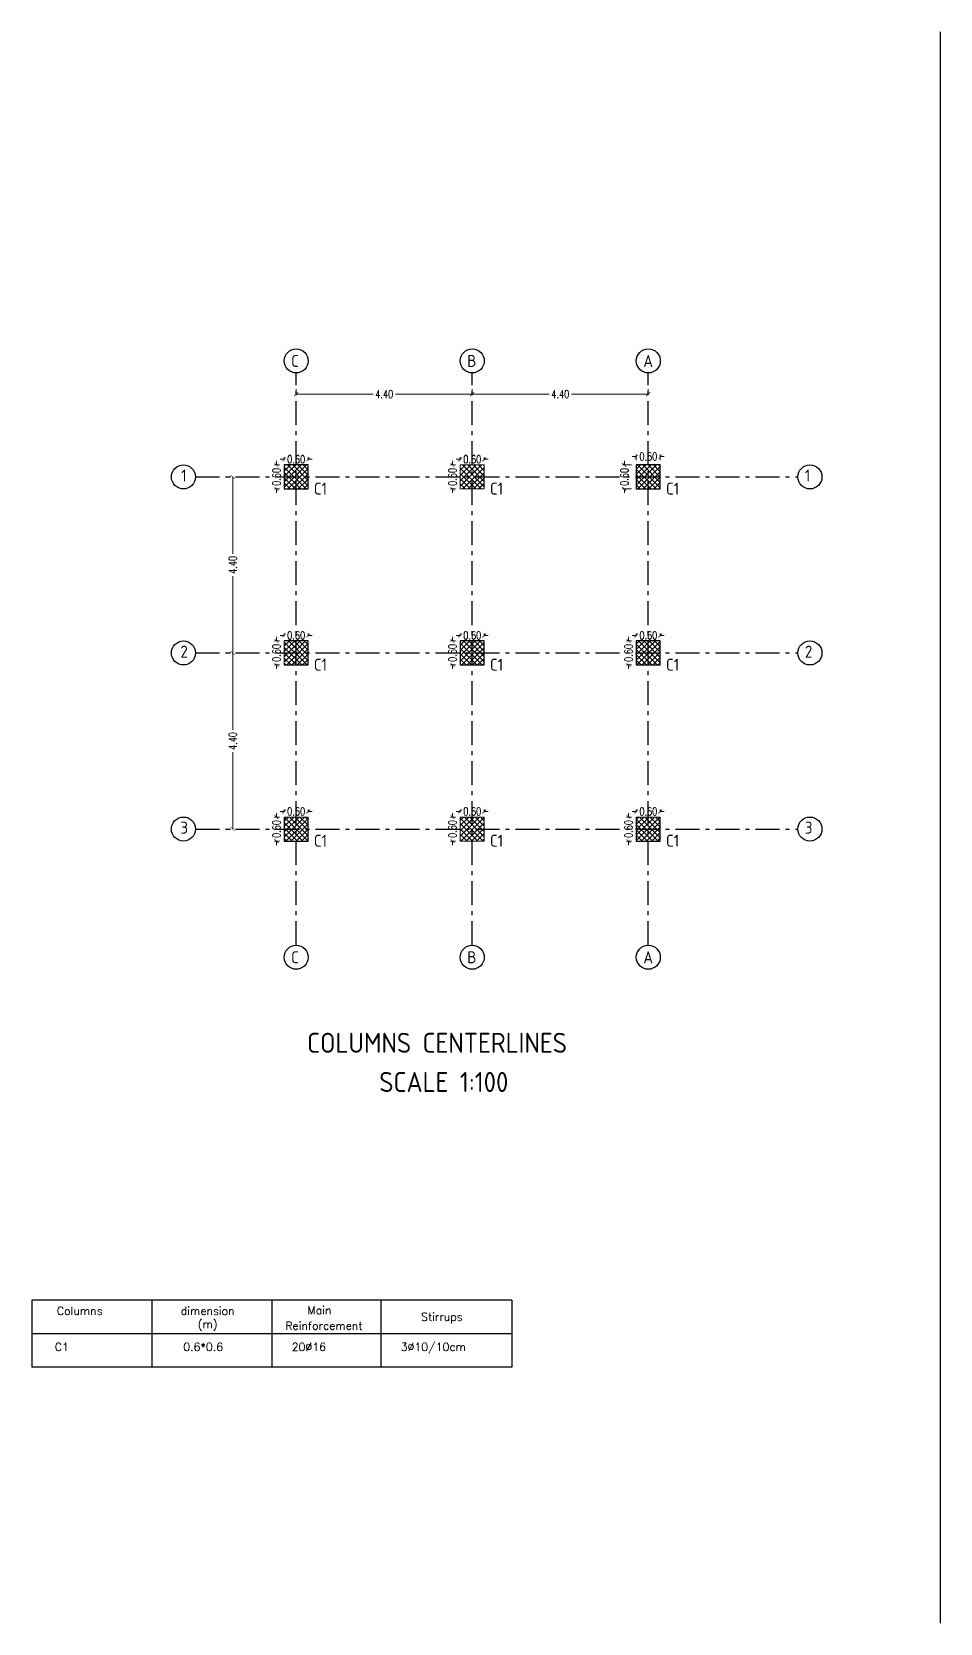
# Model space of a CAD drawing. Extents: x 166525 to 167198, y 178739 to 179747.
# Drawn here: x 166618.16 to 166640.86, y 179510.55 to 179550.32 of the extents above; entities that cross this region are included whole.
import ezdxf

# ---------------------------------------------------------------- set-up
doc = ezdxf.new("R2010")
doc.units = 0
doc.header["$MEASUREMENT"] = 0
doc.linetypes.add('ACAD_ISO10W100', pattern=[18, 12, -3, 0, -3])
doc.linetypes.add('AUSGEZOGEN', pattern=[0])
doc.layers.get('0').update_dxf_attribs({"linetype": 'CONTINUOUS'})
doc.layers.get('DEFPOINTS').update_dxf_attribs({"linetype": 'CONTINUOUS'})
for name, color, linetype in [('axis', 8, 'ACAD_ISO10W100'), ('EBENE0', 7, 'AUSGEZOGEN'), ('HATSH', 252, 'CONTINUOUS'), ('outdim', 42, 'CONTINUOUS'), ('rebar call line', 8, 'CONTINUOUS')]:
    doc.layers.add(name, color=color, linetype=linetype)
doc.layers.add('BEAM', color=6, linetype='CONTINUOUS', lineweight=13)
doc.styles.add('DIM', font='simplex.shx', dxfattribs={"width": 0.75})
doc.styles.add('ISO8', font='iso8')
doc.styles.add('ROMAND10', font='ROMAND.shx', dxfattribs={"height": 0.2})
doc.dimstyles.new('MUTASIM', dxfattribs={"dimscale": 0.9995, "dimtxt": 0.2, "dimasz": 0.1, "dimexe": 0.05, "dimexo": 0.12, "dimgap": 0.05, "dimtad": 0, "dimzin": 0, "dimdsep": 46, "dimtxsty": 'DIM', "dimblk": 'ARCHTICK', "dimcen": 0.09, "dimclrd": 35, "dimclre": 33, "dimclrt": 256, "dimazin": 0, "dimtfac": 1, "dimtofl": 0, "dimtmove": 1, "dimatfit": 3, "dimfxl": 0.18, "dimtolj": 1, "dimtzin": 0, "dimlwd": 13, "dimlwe": 9, "dimarcsym": 0})
pattern_1 = [(45, (160707.42893, 180617.22275), (-0.0662912607, 0.0662912607), []), (135, (160707.42893, 180617.22275), (-0.0662912607, -0.0662912607), [])]

# ---------------------------------------------------------------- blocks, each defined once
blk = doc.blocks.new('_ARCHTICK')
at = {"color": 0, "linetype": 'ByBlock', "const_width": 0.15}
blk.add_lwpolyline([(-0.5, -0.5), (0.5, 0.5)], dxfattribs=at)
blk = doc.blocks.new('*D427')
at = {"layer": 'BEAM', "color": 33, "lineweight": 9, "transparency": 16777216}
for p, q in [((166624.469, 179539.618), (166624.469, 179539.688)), ((166625.069, 179539.618), (166625.069, 179539.688))]:
    blk.add_line(p, q, dxfattribs=at)
at = {"layer": 'BEAM', "color": 35, "lineweight": 13, "transparency": 16777216}
for p, q in [((166624.469, 179539.638), (166624.369, 179539.638)), ((166625.069, 179539.638), (166625.169, 179539.638))]:
    blk.add_line(p, q, dxfattribs=at)
at = {"layer": 'DEFPOINTS', "color": 0, "transparency": 16777216}
for p in [(166624.469, 179539.498), (166625.069, 179539.638), (166625.069, 179539.498)]:
    blk.add_point(p, dxfattribs=at)
at = {"layer": 'BEAM', "color": 35, "lineweight": 13, "transparency": 16777216, "xscale": 0.09995000000000001, "yscale": 0.09995000000000001, "zscale": 0.09995000000000001}
blk.add_blockref('_ARCHTICK', (166624.469, 179539.638), dxfattribs=at)
at = {"layer": 'BEAM', "color": 35, "lineweight": 13, "transparency": 16777216, "xscale": 0.09995000000000001, "yscale": 0.09995000000000001, "zscale": 0.09995000000000001, "rotation": 180}
blk.add_blockref('_ARCHTICK', (166625.069, 179539.638), dxfattribs=at)
at = {"layer": 'BEAM', "transparency": 16777216, "insert": (166624.769, 179539.638), "char_height": 0.1999, "attachment_point": 5, "style": 'DIM'}
blk.add_mtext('\\A1;0.60', dxfattribs=at)
blk = doc.blocks.new('*D428')
at = {"layer": 'BEAM', "color": 33, "lineweight": 9, "transparency": 16777216}
for p, q in [((166624.349, 179539.498), (166624.224, 179539.498)), ((166624.349, 179538.898), (166624.224, 179538.898))]:
    blk.add_line(p, q, dxfattribs=at)
at = {"layer": 'BEAM', "color": 35, "lineweight": 13, "transparency": 16777216}
for p, q in [((166624.274, 179539.498), (166624.274, 179539.598)), ((166624.274, 179538.898), (166624.274, 179538.798))]:
    blk.add_line(p, q, dxfattribs=at)
at = {"layer": 'DEFPOINTS', "color": 0, "transparency": 16777216}
for p in [(166624.274, 179539.498), (166624.469, 179539.498), (166624.469, 179538.898)]:
    blk.add_point(p, dxfattribs=at)
at = {"layer": 'BEAM', "color": 35, "lineweight": 13, "transparency": 16777216, "xscale": 0.09995000000000001, "yscale": 0.09995000000000001, "zscale": 0.09995000000000001}
for p, rotation in [((166624.274, 179539.498), 270), ((166624.274, 179538.898), 90)]:
    blk.add_blockref('_ARCHTICK', p, dxfattribs=dict(at, rotation=rotation))
at = {"layer": 'BEAM', "transparency": 16777216, "insert": (166624.274, 179539.198), "char_height": 0.1999, "attachment_point": 5, "rotation": 90, "style": 'DIM'}
blk.add_mtext('\\A1;0.60', dxfattribs=at)
blk = doc.blocks.new('*D429')
at = {"layer": 'BEAM', "color": 33, "lineweight": 9, "transparency": 16777216}
for p, q in [((166628.869, 179539.618), (166628.869, 179539.688)), ((166629.469, 179539.618), (166629.469, 179539.688))]:
    blk.add_line(p, q, dxfattribs=at)
at = {"layer": 'BEAM', "color": 35, "lineweight": 13, "transparency": 16777216}
for p, q in [((166628.869, 179539.638), (166628.769, 179539.638)), ((166629.469, 179539.638), (166629.569, 179539.638))]:
    blk.add_line(p, q, dxfattribs=at)
at = {"layer": 'DEFPOINTS', "color": 0, "transparency": 16777216}
for p in [(166628.869, 179539.498), (166629.469, 179539.638), (166629.469, 179539.498)]:
    blk.add_point(p, dxfattribs=at)
at = {"layer": 'BEAM', "color": 35, "lineweight": 13, "transparency": 16777216, "xscale": 0.09995000000000001, "yscale": 0.09995000000000001, "zscale": 0.09995000000000001}
blk.add_blockref('_ARCHTICK', (166628.869, 179539.638), dxfattribs=at)
at = {"layer": 'BEAM', "color": 35, "lineweight": 13, "transparency": 16777216, "xscale": 0.09995000000000001, "yscale": 0.09995000000000001, "zscale": 0.09995000000000001, "rotation": 180}
blk.add_blockref('_ARCHTICK', (166629.469, 179539.638), dxfattribs=at)
at = {"layer": 'BEAM', "transparency": 16777216, "insert": (166629.169, 179539.638), "char_height": 0.1999, "attachment_point": 5, "style": 'DIM'}
blk.add_mtext('\\A1;0.60', dxfattribs=at)
blk = doc.blocks.new('*D430')
at = {"layer": 'BEAM', "color": 33, "lineweight": 9, "transparency": 16777216}
for p, q in [((166628.749, 179539.498), (166628.624, 179539.498)), ((166628.749, 179538.898), (166628.624, 179538.898))]:
    blk.add_line(p, q, dxfattribs=at)
at = {"layer": 'BEAM', "color": 35, "lineweight": 13, "transparency": 16777216}
for p, q in [((166628.674, 179539.498), (166628.674, 179539.598)), ((166628.674, 179538.898), (166628.674, 179538.798))]:
    blk.add_line(p, q, dxfattribs=at)
at = {"layer": 'DEFPOINTS', "color": 0, "transparency": 16777216}
for p in [(166628.674, 179539.498), (166628.869, 179539.498), (166628.869, 179538.898)]:
    blk.add_point(p, dxfattribs=at)
at = {"layer": 'BEAM', "color": 35, "lineweight": 13, "transparency": 16777216, "xscale": 0.09995000000000001, "yscale": 0.09995000000000001, "zscale": 0.09995000000000001}
for p, rotation in [((166628.674, 179539.498), 270), ((166628.674, 179538.898), 90)]:
    blk.add_blockref('_ARCHTICK', p, dxfattribs=dict(at, rotation=rotation))
at = {"layer": 'BEAM', "transparency": 16777216, "insert": (166628.674, 179539.198), "char_height": 0.1999, "attachment_point": 5, "rotation": 90, "style": 'DIM'}
blk.add_mtext('\\A1;0.60', dxfattribs=at)
blk = doc.blocks.new('*D431')
at = {"layer": 'BEAM', "color": 33, "lineweight": 9, "transparency": 16777216}
for p, q in [((166633.269, 179535.218), (166633.269, 179535.288)), ((166633.869, 179535.218), (166633.869, 179535.288))]:
    blk.add_line(p, q, dxfattribs=at)
at = {"layer": 'BEAM', "color": 35, "lineweight": 13, "transparency": 16777216}
for p, q in [((166633.269, 179535.238), (166633.169, 179535.238)), ((166633.869, 179535.238), (166633.969, 179535.238))]:
    blk.add_line(p, q, dxfattribs=at)
at = {"layer": 'DEFPOINTS', "color": 0, "transparency": 16777216}
for p in [(166633.269, 179535.098), (166633.869, 179535.238), (166633.869, 179535.098)]:
    blk.add_point(p, dxfattribs=at)
at = {"layer": 'BEAM', "color": 35, "lineweight": 13, "transparency": 16777216, "xscale": 0.09995000000000001, "yscale": 0.09995000000000001, "zscale": 0.09995000000000001}
blk.add_blockref('_ARCHTICK', (166633.269, 179535.238), dxfattribs=at)
at = {"layer": 'BEAM', "color": 35, "lineweight": 13, "transparency": 16777216, "xscale": 0.09995000000000001, "yscale": 0.09995000000000001, "zscale": 0.09995000000000001, "rotation": 180}
blk.add_blockref('_ARCHTICK', (166633.869, 179535.238), dxfattribs=at)
at = {"layer": 'BEAM', "transparency": 16777216, "insert": (166633.569, 179535.238), "char_height": 0.1999, "attachment_point": 5, "style": 'DIM'}
blk.add_mtext('\\A1;0.60', dxfattribs=at)
blk = doc.blocks.new('*D432')
at = {"layer": 'BEAM', "color": 33, "lineweight": 9, "transparency": 16777216}
for p, q in [((166633.149, 179535.098), (166633.024, 179535.098)), ((166633.149, 179534.498), (166633.024, 179534.498))]:
    blk.add_line(p, q, dxfattribs=at)
at = {"layer": 'BEAM', "color": 35, "lineweight": 13, "transparency": 16777216}
for p, q in [((166633.074, 179535.098), (166633.074, 179535.198)), ((166633.074, 179534.498), (166633.074, 179534.398))]:
    blk.add_line(p, q, dxfattribs=at)
at = {"layer": 'DEFPOINTS', "color": 0, "transparency": 16777216}
for p in [(166633.074, 179535.098), (166633.269, 179535.098), (166633.269, 179534.498)]:
    blk.add_point(p, dxfattribs=at)
at = {"layer": 'BEAM', "color": 35, "lineweight": 13, "transparency": 16777216, "xscale": 0.09995000000000001, "yscale": 0.09995000000000001, "zscale": 0.09995000000000001}
for p, rotation in [((166633.074, 179535.098), 270), ((166633.074, 179534.498), 90)]:
    blk.add_blockref('_ARCHTICK', p, dxfattribs=dict(at, rotation=rotation))
at = {"layer": 'BEAM', "transparency": 16777216, "insert": (166633.074, 179534.798), "char_height": 0.1999, "attachment_point": 5, "rotation": 90, "style": 'DIM'}
blk.add_mtext('\\A1;0.60', dxfattribs=at)
blk = doc.blocks.new('*D433')
at = {"layer": 'BEAM', "color": 35, "lineweight": 13, "transparency": 16777216}
for p, q in [((166633.269, 179530.838), (166633.169, 179530.838)), ((166633.869, 179530.838), (166633.969, 179530.838))]:
    blk.add_line(p, q, dxfattribs=at)
at = {"layer": 'BEAM', "color": 33, "lineweight": 9, "transparency": 16777216}
for p, q in [((166633.269, 179530.818), (166633.269, 179530.888)), ((166633.869, 179530.818), (166633.869, 179530.888))]:
    blk.add_line(p, q, dxfattribs=at)
at = {"layer": 'DEFPOINTS', "color": 0, "transparency": 16777216}
for p in [(166633.269, 179530.698), (166633.869, 179530.838), (166633.869, 179530.698)]:
    blk.add_point(p, dxfattribs=at)
at = {"layer": 'BEAM', "color": 35, "lineweight": 13, "transparency": 16777216, "xscale": 0.09995000000000001, "yscale": 0.09995000000000001, "zscale": 0.09995000000000001}
blk.add_blockref('_ARCHTICK', (166633.269, 179530.838), dxfattribs=at)
at = {"layer": 'BEAM', "color": 35, "lineweight": 13, "transparency": 16777216, "xscale": 0.09995000000000001, "yscale": 0.09995000000000001, "zscale": 0.09995000000000001, "rotation": 180}
blk.add_blockref('_ARCHTICK', (166633.869, 179530.838), dxfattribs=at)
at = {"layer": 'BEAM', "transparency": 16777216, "insert": (166633.569, 179530.838), "char_height": 0.1999, "attachment_point": 5, "style": 'DIM'}
blk.add_mtext('\\A1;0.60', dxfattribs=at)
blk = doc.blocks.new('*D434')
at = {"layer": 'BEAM', "color": 33, "lineweight": 9, "transparency": 16777216}
for p, q in [((166633.149, 179530.698), (166633.024, 179530.698)), ((166633.149, 179530.098), (166633.024, 179530.098))]:
    blk.add_line(p, q, dxfattribs=at)
at = {"layer": 'BEAM', "color": 35, "lineweight": 13, "transparency": 16777216}
for p, q in [((166633.074, 179530.698), (166633.074, 179530.798)), ((166633.074, 179530.098), (166633.074, 179529.998))]:
    blk.add_line(p, q, dxfattribs=at)
at = {"layer": 'DEFPOINTS', "color": 0, "transparency": 16777216}
for p in [(166633.074, 179530.698), (166633.269, 179530.698), (166633.269, 179530.098)]:
    blk.add_point(p, dxfattribs=at)
at = {"layer": 'BEAM', "color": 35, "lineweight": 13, "transparency": 16777216, "xscale": 0.09995000000000001, "yscale": 0.09995000000000001, "zscale": 0.09995000000000001}
for p, rotation in [((166633.074, 179530.698), 270), ((166633.074, 179530.098), 90)]:
    blk.add_blockref('_ARCHTICK', p, dxfattribs=dict(at, rotation=rotation))
at = {"layer": 'BEAM', "transparency": 16777216, "insert": (166633.074, 179530.398), "char_height": 0.1999, "attachment_point": 5, "rotation": 90, "style": 'DIM'}
blk.add_mtext('\\A1;0.60', dxfattribs=at)
blk = doc.blocks.new('*D435')
at = {"layer": 'BEAM', "color": 35, "lineweight": 13, "transparency": 16777216}
for p, q in [((166628.869, 179530.838), (166628.769, 179530.838)), ((166629.469, 179530.838), (166629.569, 179530.838))]:
    blk.add_line(p, q, dxfattribs=at)
at = {"layer": 'BEAM', "color": 33, "lineweight": 9, "transparency": 16777216}
for p, q in [((166628.869, 179530.818), (166628.869, 179530.888)), ((166629.469, 179530.818), (166629.469, 179530.888))]:
    blk.add_line(p, q, dxfattribs=at)
at = {"layer": 'DEFPOINTS', "color": 0, "transparency": 16777216}
for p in [(166628.869, 179530.698), (166629.469, 179530.838), (166629.469, 179530.698)]:
    blk.add_point(p, dxfattribs=at)
at = {"layer": 'BEAM', "color": 35, "lineweight": 13, "transparency": 16777216, "xscale": 0.09995000000000001, "yscale": 0.09995000000000001, "zscale": 0.09995000000000001}
blk.add_blockref('_ARCHTICK', (166628.869, 179530.838), dxfattribs=at)
at = {"layer": 'BEAM', "color": 35, "lineweight": 13, "transparency": 16777216, "xscale": 0.09995000000000001, "yscale": 0.09995000000000001, "zscale": 0.09995000000000001, "rotation": 180}
blk.add_blockref('_ARCHTICK', (166629.469, 179530.838), dxfattribs=at)
at = {"layer": 'BEAM', "transparency": 16777216, "insert": (166629.169, 179530.838), "char_height": 0.1999, "attachment_point": 5, "style": 'DIM'}
blk.add_mtext('\\A1;0.60', dxfattribs=at)
blk = doc.blocks.new('*D436')
at = {"layer": 'BEAM', "color": 33, "lineweight": 9, "transparency": 16777216}
for p, q in [((166628.749, 179530.698), (166628.624, 179530.698)), ((166628.749, 179530.098), (166628.624, 179530.098))]:
    blk.add_line(p, q, dxfattribs=at)
at = {"layer": 'BEAM', "color": 35, "lineweight": 13, "transparency": 16777216}
for p, q in [((166628.674, 179530.698), (166628.674, 179530.798)), ((166628.674, 179530.098), (166628.674, 179529.998))]:
    blk.add_line(p, q, dxfattribs=at)
at = {"layer": 'DEFPOINTS', "color": 0, "transparency": 16777216}
for p in [(166628.674, 179530.698), (166628.869, 179530.698), (166628.869, 179530.098)]:
    blk.add_point(p, dxfattribs=at)
at = {"layer": 'BEAM', "color": 35, "lineweight": 13, "transparency": 16777216, "xscale": 0.09995000000000001, "yscale": 0.09995000000000001, "zscale": 0.09995000000000001}
for p, rotation in [((166628.674, 179530.698), 270), ((166628.674, 179530.098), 90)]:
    blk.add_blockref('_ARCHTICK', p, dxfattribs=dict(at, rotation=rotation))
at = {"layer": 'BEAM', "transparency": 16777216, "insert": (166628.674, 179530.398), "char_height": 0.1999, "attachment_point": 5, "rotation": 90, "style": 'DIM'}
blk.add_mtext('\\A1;0.60', dxfattribs=at)
blk = doc.blocks.new('*D437')
at = {"layer": 'BEAM', "color": 35, "lineweight": 13, "transparency": 16777216}
for p, q in [((166624.469, 179530.838), (166624.369, 179530.838)), ((166625.069, 179530.838), (166625.169, 179530.838))]:
    blk.add_line(p, q, dxfattribs=at)
at = {"layer": 'BEAM', "color": 33, "lineweight": 9, "transparency": 16777216}
for p, q in [((166624.469, 179530.818), (166624.469, 179530.888)), ((166625.069, 179530.818), (166625.069, 179530.888))]:
    blk.add_line(p, q, dxfattribs=at)
at = {"layer": 'DEFPOINTS', "color": 0, "transparency": 16777216}
for p in [(166624.469, 179530.698), (166625.069, 179530.838), (166625.069, 179530.698)]:
    blk.add_point(p, dxfattribs=at)
at = {"layer": 'BEAM', "color": 35, "lineweight": 13, "transparency": 16777216, "xscale": 0.09995000000000001, "yscale": 0.09995000000000001, "zscale": 0.09995000000000001}
blk.add_blockref('_ARCHTICK', (166624.469, 179530.838), dxfattribs=at)
at = {"layer": 'BEAM', "color": 35, "lineweight": 13, "transparency": 16777216, "xscale": 0.09995000000000001, "yscale": 0.09995000000000001, "zscale": 0.09995000000000001, "rotation": 180}
blk.add_blockref('_ARCHTICK', (166625.069, 179530.838), dxfattribs=at)
at = {"layer": 'BEAM', "transparency": 16777216, "insert": (166624.769, 179530.838), "char_height": 0.1999, "attachment_point": 5, "style": 'DIM'}
blk.add_mtext('\\A1;0.60', dxfattribs=at)
blk = doc.blocks.new('*D438')
at = {"layer": 'BEAM', "color": 33, "lineweight": 9, "transparency": 16777216}
for p, q in [((166624.349, 179530.698), (166624.224, 179530.698)), ((166624.349, 179530.098), (166624.224, 179530.098))]:
    blk.add_line(p, q, dxfattribs=at)
at = {"layer": 'BEAM', "color": 35, "lineweight": 13, "transparency": 16777216}
for p, q in [((166624.274, 179530.698), (166624.274, 179530.798)), ((166624.274, 179530.098), (166624.274, 179529.998))]:
    blk.add_line(p, q, dxfattribs=at)
at = {"layer": 'DEFPOINTS', "color": 0, "transparency": 16777216}
for p in [(166624.274, 179530.698), (166624.469, 179530.698), (166624.469, 179530.098)]:
    blk.add_point(p, dxfattribs=at)
at = {"layer": 'BEAM', "color": 35, "lineweight": 13, "transparency": 16777216, "xscale": 0.09995000000000001, "yscale": 0.09995000000000001, "zscale": 0.09995000000000001}
for p, rotation in [((166624.274, 179530.698), 270), ((166624.274, 179530.098), 90)]:
    blk.add_blockref('_ARCHTICK', p, dxfattribs=dict(at, rotation=rotation))
at = {"layer": 'BEAM', "transparency": 16777216, "insert": (166624.274, 179530.398), "char_height": 0.1999, "attachment_point": 5, "rotation": 90, "style": 'DIM'}
blk.add_mtext('\\A1;0.60', dxfattribs=at)
blk = doc.blocks.new('*D439')
at = {"layer": 'BEAM', "color": 33, "lineweight": 9, "transparency": 16777216}
for p, q in [((166624.469, 179535.218), (166624.469, 179535.288)), ((166625.069, 179535.218), (166625.069, 179535.288))]:
    blk.add_line(p, q, dxfattribs=at)
at = {"layer": 'BEAM', "color": 35, "lineweight": 13, "transparency": 16777216}
for p, q in [((166624.469, 179535.238), (166624.369, 179535.238)), ((166625.069, 179535.238), (166625.169, 179535.238))]:
    blk.add_line(p, q, dxfattribs=at)
at = {"layer": 'DEFPOINTS', "color": 0, "transparency": 16777216}
for p in [(166624.469, 179535.098), (166625.069, 179535.238), (166625.069, 179535.098)]:
    blk.add_point(p, dxfattribs=at)
at = {"layer": 'BEAM', "color": 35, "lineweight": 13, "transparency": 16777216, "xscale": 0.09995000000000001, "yscale": 0.09995000000000001, "zscale": 0.09995000000000001}
blk.add_blockref('_ARCHTICK', (166624.469, 179535.238), dxfattribs=at)
at = {"layer": 'BEAM', "color": 35, "lineweight": 13, "transparency": 16777216, "xscale": 0.09995000000000001, "yscale": 0.09995000000000001, "zscale": 0.09995000000000001, "rotation": 180}
blk.add_blockref('_ARCHTICK', (166625.069, 179535.238), dxfattribs=at)
at = {"layer": 'BEAM', "transparency": 16777216, "insert": (166624.769, 179535.238), "char_height": 0.1999, "attachment_point": 5, "style": 'DIM'}
blk.add_mtext('\\A1;0.60', dxfattribs=at)
blk = doc.blocks.new('*D440')
at = {"layer": 'BEAM', "color": 33, "lineweight": 9, "transparency": 16777216}
for p, q in [((166624.349, 179535.098), (166624.224, 179535.098)), ((166624.349, 179534.498), (166624.224, 179534.498))]:
    blk.add_line(p, q, dxfattribs=at)
at = {"layer": 'BEAM', "color": 35, "lineweight": 13, "transparency": 16777216}
for p, q in [((166624.274, 179535.098), (166624.274, 179535.198)), ((166624.274, 179534.498), (166624.274, 179534.398))]:
    blk.add_line(p, q, dxfattribs=at)
at = {"layer": 'DEFPOINTS', "color": 0, "transparency": 16777216}
for p in [(166624.274, 179535.098), (166624.469, 179535.098), (166624.469, 179534.498)]:
    blk.add_point(p, dxfattribs=at)
at = {"layer": 'BEAM', "color": 35, "lineweight": 13, "transparency": 16777216, "xscale": 0.09995000000000001, "yscale": 0.09995000000000001, "zscale": 0.09995000000000001}
for p, rotation in [((166624.274, 179535.098), 270), ((166624.274, 179534.498), 90)]:
    blk.add_blockref('_ARCHTICK', p, dxfattribs=dict(at, rotation=rotation))
at = {"layer": 'BEAM', "transparency": 16777216, "insert": (166624.274, 179534.798), "char_height": 0.1999, "attachment_point": 5, "rotation": 90, "style": 'DIM'}
blk.add_mtext('\\A1;0.60', dxfattribs=at)
blk = doc.blocks.new('*D441')
at = {"layer": 'BEAM', "color": 33, "lineweight": 9, "transparency": 16777216}
for p, q in [((166628.869, 179535.218), (166628.869, 179535.288)), ((166629.469, 179535.218), (166629.469, 179535.288))]:
    blk.add_line(p, q, dxfattribs=at)
at = {"layer": 'BEAM', "color": 35, "lineweight": 13, "transparency": 16777216}
for p, q in [((166628.869, 179535.238), (166628.769, 179535.238)), ((166629.469, 179535.238), (166629.569, 179535.238))]:
    blk.add_line(p, q, dxfattribs=at)
at = {"layer": 'DEFPOINTS', "color": 0, "transparency": 16777216}
for p in [(166628.869, 179535.098), (166629.469, 179535.238), (166629.469, 179535.098)]:
    blk.add_point(p, dxfattribs=at)
at = {"layer": 'BEAM', "color": 35, "lineweight": 13, "transparency": 16777216, "xscale": 0.09995000000000001, "yscale": 0.09995000000000001, "zscale": 0.09995000000000001}
blk.add_blockref('_ARCHTICK', (166628.869, 179535.238), dxfattribs=at)
at = {"layer": 'BEAM', "color": 35, "lineweight": 13, "transparency": 16777216, "xscale": 0.09995000000000001, "yscale": 0.09995000000000001, "zscale": 0.09995000000000001, "rotation": 180}
blk.add_blockref('_ARCHTICK', (166629.469, 179535.238), dxfattribs=at)
at = {"layer": 'BEAM', "transparency": 16777216, "insert": (166629.169, 179535.238), "char_height": 0.1999, "attachment_point": 5, "style": 'DIM'}
blk.add_mtext('\\A1;0.60', dxfattribs=at)
blk = doc.blocks.new('*D442')
at = {"layer": 'BEAM', "color": 33, "lineweight": 9, "transparency": 16777216}
for p, q in [((166628.749, 179535.098), (166628.624, 179535.098)), ((166628.749, 179534.498), (166628.624, 179534.498))]:
    blk.add_line(p, q, dxfattribs=at)
at = {"layer": 'BEAM', "color": 35, "lineweight": 13, "transparency": 16777216}
for p, q in [((166628.674, 179535.098), (166628.674, 179535.198)), ((166628.674, 179534.498), (166628.674, 179534.398))]:
    blk.add_line(p, q, dxfattribs=at)
at = {"layer": 'DEFPOINTS', "color": 0, "transparency": 16777216}
for p in [(166628.674, 179535.098), (166628.869, 179535.098), (166628.869, 179534.498)]:
    blk.add_point(p, dxfattribs=at)
at = {"layer": 'BEAM', "color": 35, "lineweight": 13, "transparency": 16777216, "xscale": 0.09995000000000001, "yscale": 0.09995000000000001, "zscale": 0.09995000000000001}
for p, rotation in [((166628.674, 179535.098), 270), ((166628.674, 179534.498), 90)]:
    blk.add_blockref('_ARCHTICK', p, dxfattribs=dict(at, rotation=rotation))
at = {"layer": 'BEAM', "transparency": 16777216, "insert": (166628.674, 179534.798), "char_height": 0.1999, "attachment_point": 5, "rotation": 90, "style": 'DIM'}
blk.add_mtext('\\A1;0.60', dxfattribs=at)
blk = doc.blocks.new('*D443')
at = {"layer": 'BEAM', "color": 33, "lineweight": 9, "transparency": 16777216}
for p, q in [((166624.769, 179541.389), (166624.769, 179541.319)), ((166629.169, 179541.389), (166629.169, 179541.319))]:
    blk.add_line(p, q, dxfattribs=at)
at = {"layer": 'BEAM', "color": 35, "lineweight": 13, "transparency": 16777216}
for p, q in [((166624.769, 179541.269), (166626.691, 179541.269)), ((166629.169, 179541.269), (166627.248, 179541.269))]:
    blk.add_line(p, q, dxfattribs=at)
at = {"layer": 'DEFPOINTS', "color": 0, "transparency": 16777216}
for p in [(166624.769, 179541.269), (166629.169, 179541.269), (166629.169, 179541.269)]:
    blk.add_point(p, dxfattribs=at)
at = {"layer": 'BEAM', "color": 35, "lineweight": 13, "transparency": 16777216, "xscale": 0.09995000000000001, "yscale": 0.09995000000000001, "zscale": 0.09995000000000001, "rotation": 180}
blk.add_blockref('_ARCHTICK', (166624.769, 179541.269), dxfattribs=at)
at = {"layer": 'BEAM', "color": 35, "lineweight": 13, "transparency": 16777216, "xscale": 0.09995000000000001, "yscale": 0.09995000000000001, "zscale": 0.09995000000000001}
blk.add_blockref('_ARCHTICK', (166629.169, 179541.269), dxfattribs=at)
at = {"layer": 'BEAM', "transparency": 16777216, "insert": (166626.969, 179541.269), "char_height": 0.1999, "attachment_point": 5, "style": 'DIM'}
blk.add_mtext('\\A1;4.40', dxfattribs=at)
blk = doc.blocks.new('*D444')
at = {"layer": 'BEAM', "color": 33, "lineweight": 9, "transparency": 16777216}
for p, q in [((166629.169, 179541.389), (166629.169, 179541.319)), ((166633.569, 179541.389), (166633.569, 179541.319))]:
    blk.add_line(p, q, dxfattribs=at)
at = {"layer": 'BEAM', "color": 35, "lineweight": 13, "transparency": 16777216}
for p, q in [((166629.169, 179541.269), (166631.091, 179541.269)), ((166633.569, 179541.269), (166631.648, 179541.269))]:
    blk.add_line(p, q, dxfattribs=at)
at = {"layer": 'DEFPOINTS', "color": 0, "transparency": 16777216}
for p in [(166629.169, 179541.269), (166633.569, 179541.269), (166633.569, 179541.269)]:
    blk.add_point(p, dxfattribs=at)
at = {"layer": 'BEAM', "color": 35, "lineweight": 13, "transparency": 16777216, "xscale": 0.09995000000000001, "yscale": 0.09995000000000001, "zscale": 0.09995000000000001, "rotation": 180}
blk.add_blockref('_ARCHTICK', (166629.169, 179541.269), dxfattribs=at)
at = {"layer": 'BEAM', "color": 35, "lineweight": 13, "transparency": 16777216, "xscale": 0.09995000000000001, "yscale": 0.09995000000000001, "zscale": 0.09995000000000001}
blk.add_blockref('_ARCHTICK', (166633.569, 179541.269), dxfattribs=at)
at = {"layer": 'BEAM', "transparency": 16777216, "insert": (166631.369, 179541.269), "char_height": 0.1999, "attachment_point": 5, "style": 'DIM'}
blk.add_mtext('\\A1;4.40', dxfattribs=at)
blk = doc.blocks.new('*D445')
at = {"layer": 'BEAM', "color": 33, "lineweight": 9, "transparency": 16777216}
for p, q in [((166623.064, 179534.798), (166623.134, 179534.798)), ((166623.064, 179530.398), (166623.134, 179530.398))]:
    blk.add_line(p, q, dxfattribs=at)
at = {"layer": 'BEAM', "color": 35, "lineweight": 13, "transparency": 16777216}
for p, q in [((166623.184, 179534.798), (166623.184, 179532.876)), ((166623.184, 179530.398), (166623.184, 179532.319))]:
    blk.add_line(p, q, dxfattribs=at)
at = {"layer": 'DEFPOINTS', "color": 0, "transparency": 16777216}
for p in [(166623.184, 179534.798), (166623.184, 179534.798), (166623.184, 179530.398)]:
    blk.add_point(p, dxfattribs=at)
at = {"layer": 'BEAM', "color": 35, "lineweight": 13, "transparency": 16777216, "xscale": 0.09995000000000001, "yscale": 0.09995000000000001, "zscale": 0.09995000000000001}
for p, rotation in [((166623.184, 179534.798), 90), ((166623.184, 179530.398), 270)]:
    blk.add_blockref('_ARCHTICK', p, dxfattribs=dict(at, rotation=rotation))
at = {"layer": 'BEAM', "transparency": 16777216, "insert": (166623.184, 179532.598), "char_height": 0.1999, "attachment_point": 5, "rotation": 90, "style": 'DIM'}
blk.add_mtext('\\A1;4.40', dxfattribs=at)
blk = doc.blocks.new('*D446')
at = {"layer": 'BEAM', "color": 33, "lineweight": 9, "transparency": 16777216}
for p, q in [((166623.064, 179539.198), (166623.134, 179539.198)), ((166623.064, 179534.798), (166623.134, 179534.798))]:
    blk.add_line(p, q, dxfattribs=at)
at = {"layer": 'BEAM', "color": 35, "lineweight": 13, "transparency": 16777216}
for p, q in [((166623.184, 179539.198), (166623.184, 179537.276)), ((166623.184, 179534.798), (166623.184, 179536.719))]:
    blk.add_line(p, q, dxfattribs=at)
at = {"layer": 'DEFPOINTS', "color": 0, "transparency": 16777216}
for p in [(166623.184, 179539.198), (166623.184, 179539.198), (166623.184, 179534.798)]:
    blk.add_point(p, dxfattribs=at)
at = {"layer": 'BEAM', "color": 35, "lineweight": 13, "transparency": 16777216, "xscale": 0.09995000000000001, "yscale": 0.09995000000000001, "zscale": 0.09995000000000001}
for p, rotation in [((166623.184, 179539.198), 90), ((166623.184, 179534.798), 270)]:
    blk.add_blockref('_ARCHTICK', p, dxfattribs=dict(at, rotation=rotation))
at = {"layer": 'BEAM', "transparency": 16777216, "insert": (166623.184, 179536.998), "char_height": 0.1999, "attachment_point": 5, "rotation": 90, "style": 'DIM'}
blk.add_mtext('\\A1;4.40', dxfattribs=at)
blk = doc.blocks.new('*D447')
at = {"layer": 'BEAM', "color": 35, "lineweight": 13, "transparency": 16777216}
for p, q in [((166633.269, 179539.709), (166633.169, 179539.709)), ((166633.869, 179539.709), (166633.969, 179539.709))]:
    blk.add_line(p, q, dxfattribs=at)
at = {"layer": 'BEAM', "color": 33, "lineweight": 9, "transparency": 16777216}
for p, q in [((166633.269, 179539.618), (166633.269, 179539.759)), ((166633.869, 179539.618), (166633.869, 179539.759))]:
    blk.add_line(p, q, dxfattribs=at)
at = {"layer": 'DEFPOINTS', "color": 0, "transparency": 16777216}
for p in [(166633.269, 179539.709), (166633.269, 179539.498), (166633.869, 179539.498)]:
    blk.add_point(p, dxfattribs=at)
at = {"layer": 'BEAM', "color": 35, "lineweight": 13, "transparency": 16777216, "xscale": 0.09995000000000001, "yscale": 0.09995000000000001, "zscale": 0.09995000000000001}
blk.add_blockref('_ARCHTICK', (166633.269, 179539.709), dxfattribs=at)
at = {"layer": 'BEAM', "color": 35, "lineweight": 13, "transparency": 16777216, "xscale": 0.09995000000000001, "yscale": 0.09995000000000001, "zscale": 0.09995000000000001, "rotation": 180}
blk.add_blockref('_ARCHTICK', (166633.869, 179539.709), dxfattribs=at)
at = {"layer": 'BEAM', "transparency": 16777216, "insert": (166633.569, 179539.709), "char_height": 0.1999, "attachment_point": 5, "style": 'DIM'}
blk.add_mtext('\\A1;0.60', dxfattribs=at)
blk = doc.blocks.new('*D448')
at = {"layer": 'BEAM', "color": 33, "lineweight": 9, "transparency": 16777216}
for p, q in [((166633.149, 179539.498), (166632.92, 179539.498)), ((166633.149, 179538.898), (166632.92, 179538.898))]:
    blk.add_line(p, q, dxfattribs=at)
at = {"layer": 'BEAM', "color": 35, "lineweight": 13, "transparency": 16777216}
for p, q in [((166632.97, 179539.498), (166632.97, 179539.598)), ((166632.97, 179538.898), (166632.97, 179538.798))]:
    blk.add_line(p, q, dxfattribs=at)
at = {"layer": 'DEFPOINTS', "color": 0, "transparency": 16777216}
for p in [(166633.269, 179539.498), (166632.97, 179538.898), (166633.269, 179538.898)]:
    blk.add_point(p, dxfattribs=at)
at = {"layer": 'BEAM', "color": 35, "lineweight": 13, "transparency": 16777216, "xscale": 0.09995000000000001, "yscale": 0.09995000000000001, "zscale": 0.09995000000000001}
for p, rotation in [((166632.97, 179539.498), 270), ((166632.97, 179538.898), 90)]:
    blk.add_blockref('_ARCHTICK', p, dxfattribs=dict(at, rotation=rotation))
at = {"layer": 'BEAM', "transparency": 16777216, "insert": (166632.97, 179539.198), "char_height": 0.1999, "attachment_point": 5, "rotation": 90, "style": 'DIM'}
blk.add_mtext('\\A1;0.60', dxfattribs=at)

msp = doc.modelspace()

# ---------------------------------------------------------------- hatches: boundary and pattern name
at = {"layer": 'HATSH'}
h = msp.add_hatch(dxfattribs=at)
h.set_pattern_fill('ANSI37', color=256, scale=0.75, style=0)
h.set_pattern_definition(pattern_1)
h.paths.add_polyline_path([(166625.06919, 179538.89793), (166625.06919, 179539.49793), (166624.46919, 179539.49793), (166624.46919, 179538.89793)])
h = msp.add_hatch(dxfattribs=at)
h.set_pattern_fill('ANSI37', color=256, scale=0.75, style=0)
h.set_pattern_definition(pattern_1)
h.paths.add_polyline_path([(166629.46919, 179538.89793), (166629.46919, 179539.49793), (166628.86919, 179539.49793), (166628.86919, 179538.89793)])
h = msp.add_hatch(dxfattribs=at)
h.set_pattern_fill('ANSI37', color=256, scale=0.75, style=0)
h.set_pattern_definition(pattern_1)
h.paths.add_polyline_path([(166633.86919, 179538.89793), (166633.86919, 179539.49793), (166633.26919, 179539.49793), (166633.26919, 179538.89793)])
h = msp.add_hatch(dxfattribs=at)
h.set_pattern_fill('ANSI37', color=256, scale=0.75, style=0)
h.set_pattern_definition(pattern_1)
h.paths.add_polyline_path([(166633.26919, 179535.09793), (166633.26919, 179534.49793), (166633.86919, 179534.49793), (166633.86919, 179535.09793)])
h.paths.add_polyline_path([(166629.46919, 179535.09793), (166628.86919, 179535.09793), (166628.86919, 179534.49793), (166629.46919, 179534.49793)])
h.paths.add_polyline_path([(166624.46919, 179534.49793), (166625.06919, 179534.49793), (166625.06919, 179535.09793), (166624.46919, 179535.09793)])
h = msp.add_hatch(dxfattribs=at)
h.set_pattern_fill('ANSI37', color=256, scale=0.75, style=0)
h.set_pattern_definition(pattern_1)
h.paths.add_polyline_path([(166633.86919, 179530.09793), (166633.86919, 179530.69793), (166633.26919, 179530.69793), (166633.26919, 179530.09793)])
h.paths.add_polyline_path([(166629.46919, 179530.09793), (166629.46919, 179530.69793), (166628.86919, 179530.69793), (166628.86919, 179530.09793)])
h.paths.add_polyline_path([(166624.46919, 179530.09793), (166625.06919, 179530.09793), (166625.06919, 179530.69793), (166624.46919, 179530.69793)])

# ---------------------------------------------------------------- linework, layer by layer
at = {"layer": 'axis', "ltscale": 0.05}
for p, q in [((166624.76919, 179527.49213), (166624.76919, 179541.79769)), ((166629.16919, 179527.49213), (166629.16919, 179541.79769)), ((166633.56919, 179527.49213), (166633.56919, 179541.79769)), ((166622.25032, 179539.19793), (166637.30827, 179539.19793)), ((166622.25032, 179534.79793), (166637.30827, 179534.79793)), ((166622.25032, 179530.39793), (166637.30827, 179530.39793))]:
    msp.add_line(p, q, dxfattribs=at)
at = {"layer": 'BEAM'}
for points in [[(166624.46919, 179539.49793), (166625.06919, 179539.49793), (166625.06919, 179538.89793), (166624.46919, 179538.89793)], [(166628.86919, 179539.49793), (166629.46919, 179539.49793), (166629.46919, 179538.89793), (166628.86919, 179538.89793)], [(166633.26919, 179539.49793), (166633.86919, 179539.49793), (166633.86919, 179538.89793), (166633.26919, 179538.89793)], [(166624.46919, 179535.09793), (166625.06919, 179535.09793), (166625.06919, 179534.49793), (166624.46919, 179534.49793)], [(166628.86919, 179535.09793), (166629.46919, 179535.09793), (166629.46919, 179534.49793), (166628.86919, 179534.49793)], [(166633.26919, 179535.09793), (166633.86919, 179535.09793), (166633.86919, 179534.49793), (166633.26919, 179534.49793)], [(166624.46919, 179530.69793), (166625.06919, 179530.69793), (166625.06919, 179530.09793), (166624.46919, 179530.09793)], [(166628.86919, 179530.69793), (166629.46919, 179530.69793), (166629.46919, 179530.09793), (166628.86919, 179530.09793)], [(166633.26919, 179530.69793), (166633.86919, 179530.69793), (166633.86919, 179530.09793), (166633.26919, 179530.09793)]]:
    msp.add_lwpolyline(points, close=True, dxfattribs=at)
at = {"layer": 'EBENE0', "color": 3, "linetype": 'AUSGEZOGEN'}
for p, q in [((166625.06919, 179539.49793), (166624.46919, 179539.49793)), ((166624.46919, 179539.49793), (166624.46919, 179538.89793)), ((166625.06919, 179538.89793), (166625.06919, 179539.49793)), ((166633.86919, 179539.49793), (166633.26919, 179539.49793)), ((166633.26919, 179539.49793), (166633.26919, 179538.89793)), ((166633.86919, 179538.89793), (166633.86919, 179539.49793)), ((166624.46919, 179538.89793), (166625.06919, 179538.89793)), ((166633.26919, 179538.89793), (166633.86919, 179538.89793)), ((166625.06919, 179535.09793), (166624.46919, 179535.09793)), ((166625.06919, 179534.49793), (166625.06919, 179535.09793)), ((166628.86919, 179535.09793), (166628.86919, 179534.49793)), ((166629.46919, 179535.09793), (166628.86919, 179535.09793)), ((166629.46919, 179534.49793), (166629.46919, 179535.09793)), ((166633.26919, 179535.09793), (166633.26919, 179534.49793)), ((166633.86919, 179535.09793), (166633.26919, 179535.09793)), ((166633.86919, 179534.49793), (166633.86919, 179535.09793)), ((166624.46919, 179534.49793), (166625.06919, 179534.49793)), ((166628.86919, 179534.49793), (166629.46919, 179534.49793)), ((166633.26919, 179534.49793), (166633.86919, 179534.49793)), ((166624.46919, 179530.69793), (166624.46919, 179530.09793)), ((166625.06919, 179530.09793), (166625.06919, 179530.69793)), ((166633.26919, 179530.69793), (166633.26919, 179530.09793)), ((166633.86919, 179530.09793), (166633.86919, 179530.69793)), ((166624.46919, 179530.09793), (166625.06919, 179530.09793)), ((166633.26919, 179530.09793), (166633.86919, 179530.09793))]:
    msp.add_line(p, q, dxfattribs=at)
at = {"layer": 'HATSH'}
for centre in [(166624.76919, 179542.09769), (166629.16919, 179542.09769), (166633.56919, 179542.09769), (166621.95032, 179539.19793), (166637.60827, 179539.19793), (166621.95032, 179534.79793), (166637.60827, 179534.79793), (166621.95032, 179530.39793), (166637.60827, 179530.39793), (166624.76919, 179527.19213), (166629.16919, 179527.19213), (166633.56919, 179527.19213)]:
    msp.add_circle(centre, 0.3, dxfattribs=at)
at = {"layer": 'outdim'}
for p, q in [((166630.16183, 179518.62196), (166618.16183, 179518.62196)), ((166618.16183, 179518.62196), (166618.16183, 179516.94341)), ((166621.16183, 179518.62196), (166621.16183, 179516.94341)), ((166624.16183, 179518.62196), (166624.16183, 179516.94341)), ((166626.8857, 179518.62196), (166626.8857, 179516.94341)), ((166630.16183, 179518.62196), (166630.16183, 179516.94341)), ((166630.16183, 179517.78341), (166618.16183, 179517.78341)), ((166630.16183, 179516.94341), (166618.16183, 179516.94341)), ((166630.16183, 179516.94341), (166618.16183, 179516.94341))]:
    msp.add_line(p, q, dxfattribs=at)
at = {"layer": 'rebar call line'}
msp.add_line((166640.86291, 179550.32349), (166640.86291, 179510.54768), dxfattribs=at)

# ---------------------------------------------------------------- texts
at = {"layer": 'EBENE0', "color": 3, "style": 'ISO8'}
for s, height, p in [('C', 0.3, (166624.64386, 179541.94734)), ('B', 0.3, (166629.04386, 179541.94734)), ('A', 0.3, (166633.44386, 179541.94734)), ('1', 0.3, (166621.89715, 179539.08139)), ('1', 0.3, (166637.48294, 179539.08139)), ('C1', 0.3, (166625.21076, 179538.75542)), ('C1', 0.3, (166629.61076, 179538.75542)), ('C1', 0.3, (166634.01076, 179538.75542)), ('2', 0.3, (166621.87565, 179534.68139)), ('2', 0.3, (166637.48294, 179534.68139)), ('C1', 0.3, (166625.21076, 179534.35542)), ('C1', 0.3, (166629.61076, 179534.35542)), ('C1', 0.3, (166634.01076, 179534.35542)), ('3', 0.3, (166621.87565, 179530.28139)), ('3', 0.3, (166637.48294, 179530.28139)), ('C1', 0.3, (166625.21076, 179529.95542)), ('C1', 0.3, (166629.61076, 179529.95542)), ('C1', 0.3, (166634.01076, 179529.95542)), ('C', 0.3, (166624.64386, 179527.04248)), ('B', 0.3, (166629.04386, 179527.04248)), ('A', 0.3, (166633.44386, 179527.04248)), ('COLUMNS CENTERLINES', 0.5, (166625.042, 179524.8038)), ('SCALE 1:100', 0.5, (166626.84637, 179523.82434))]:
    msp.add_text(s, height=height, dxfattribs=at).set_placement(p)
at = {"layer": 'outdim', "char_height": 0.2, "style": 'ROMAND10'}
for s, insert, width, attachment_point in [('Columns', (166619.35744, 179518.45204), 0.7386111, 2), ('dimension (m)', (166622.55703, 179518.45204), 0.7386111, 2), ('Main', (166625.05008, 179518.46741), 0.5137929, 1), ('Stirrups ', (166627.89115, 179518.30471), 0.5137929, 1), ('Reinforcement', (166624.49649, 179518.08312), 0.5137929, 1), ('C1', (166618.7343, 179517.5538), 0.5137929, 1), ('0.6*0.6', (166621.94718, 179517.5538), 0.5137929, 1), ('20%%C16', (166624.65605, 179517.5538), 0.5137929, 1), ('3%%C10/10cm', (166627.37993, 179517.5538), 0.5137929, 1)]:
    msp.add_mtext(s, dxfattribs=dict(at, insert=insert, width=width, attachment_point=attachment_point))

# ---------------------------------------------------------------- dimensions: what is measured, and where the dimension line sits
at = {"layer": 'BEAM'}
for base, p1, p2, picture, middle in [((166629.16919, 179541.26874), (166624.76919, 179541.26874), (166629.16919, 179541.26874), '*D443', (166626.96919, 179541.26874)), ((166633.56919, 179541.26874), (166629.16919, 179541.26874), (166633.56919, 179541.26874), '*D444', (166631.36919, 179541.26874)), ((166625.06919, 179539.63787), (166624.46919, 179539.49793), (166625.06919, 179539.49793), '*D427', (166624.76919, 179539.63787)), ((166629.46919, 179539.63787), (166628.86919, 179539.49793), (166629.46919, 179539.49793), '*D429', (166629.16919, 179539.63787)), ((166633.26919, 179539.70905), (166633.86919, 179539.49793), (166633.26919, 179539.49793), '*D447', (166633.56919, 179539.70905)), ((166625.06919, 179535.23787), (166624.46919, 179535.09793), (166625.06919, 179535.09793), '*D439', (166624.76919, 179535.23787)), ((166629.46919, 179535.23787), (166628.86919, 179535.09793), (166629.46919, 179535.09793), '*D441', (166629.16919, 179535.23787)), ((166633.86919, 179535.23787), (166633.26919, 179535.09793), (166633.86919, 179535.09793), '*D431', (166633.56919, 179535.23787)), ((166625.06919, 179530.83787), (166624.46919, 179530.69793), (166625.06919, 179530.69793), '*D437', (166624.76919, 179530.83787)), ((166629.46919, 179530.83787), (166628.86919, 179530.69793), (166629.46919, 179530.69793), '*D435', (166629.16919, 179530.83787)), ((166633.86919, 179530.83787), (166633.26919, 179530.69793), (166633.86919, 179530.69793), '*D433', (166633.56919, 179530.83787))]:
    dim = msp.add_linear_dim(base=base, p1=p1, p2=p2, dimstyle='MUTASIM', dxfattribs=at)
    dim.commit()
    dim.dimension.update_dxf_attribs({"geometry": picture, "text_midpoint": middle})
for base, p1, p2, picture, middle in [((166624.27428, 179539.49793), (166624.46919, 179538.89793), (166624.46919, 179539.49793), '*D428', (166624.27428, 179539.19793)), ((166628.67428, 179539.49793), (166628.86919, 179538.89793), (166628.86919, 179539.49793), '*D430', (166628.67428, 179539.19793)), ((166632.96959, 179538.89793), (166633.26919, 179539.49793), (166633.26919, 179538.89793), '*D448', (166632.96959, 179539.19793)), ((166623.18357, 179539.19793), (166623.18357, 179534.79793), (166623.18357, 179539.19793), '*D446', (166623.18357, 179536.99793)), ((166624.27428, 179535.09793), (166624.46919, 179534.49793), (166624.46919, 179535.09793), '*D440', (166624.27428, 179534.79793)), ((166628.67428, 179535.09793), (166628.86919, 179534.49793), (166628.86919, 179535.09793), '*D442', (166628.67428, 179534.79793)), ((166633.07428, 179535.09793), (166633.26919, 179534.49793), (166633.26919, 179535.09793), '*D432', (166633.07428, 179534.79793)), ((166623.18357, 179534.79793), (166623.18357, 179530.39793), (166623.18357, 179534.79793), '*D445', (166623.18357, 179532.59793)), ((166624.27428, 179530.69793), (166624.46919, 179530.09793), (166624.46919, 179530.69793), '*D438', (166624.27428, 179530.39793)), ((166628.67428, 179530.69793), (166628.86919, 179530.09793), (166628.86919, 179530.69793), '*D436', (166628.67428, 179530.39793)), ((166633.07428, 179530.69793), (166633.26919, 179530.09793), (166633.26919, 179530.69793), '*D434', (166633.07428, 179530.39793))]:
    dim = msp.add_linear_dim(base=base, p1=p1, p2=p2, angle=90, dimstyle='MUTASIM', dxfattribs=at)
    dim.commit()
    dim.dimension.update_dxf_attribs({"geometry": picture, "text_midpoint": middle})

doc.saveas('drawing.dxf')
